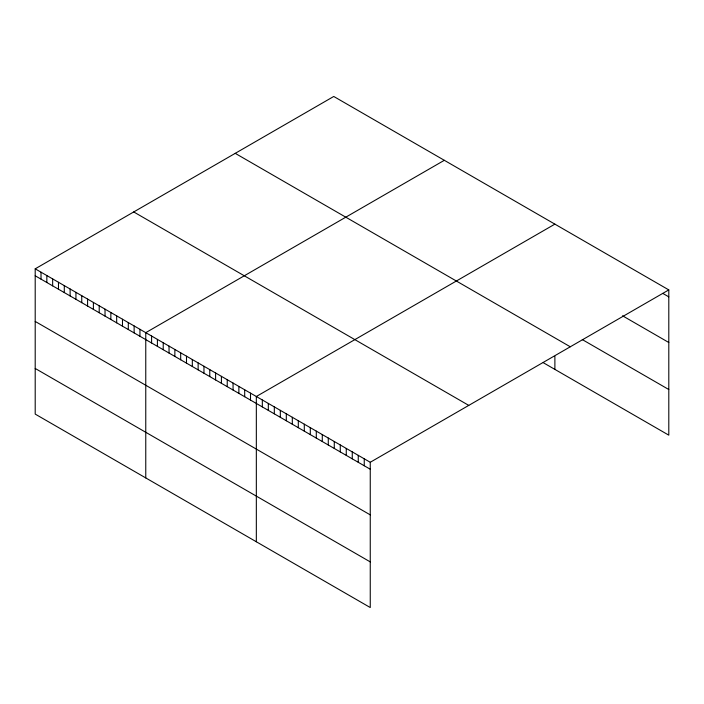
<?xml version="1.0" encoding="UTF-8"?>
<svg xmlns="http://www.w3.org/2000/svg" width="704" height="704" viewBox="0 0 704 704"><rect width="100%" height="100%" fill="white"/><g stroke="black" fill="none" stroke-linecap="round" stroke-linejoin="round"><path stroke-width="1.06" d="M35.2 268.831L370.251 462.273L370.251 607.534L35.2 414.093L35.2 268.831L333.749 96.466L668.8 289.907L668.8 435.169L543.242 362.674M444.321 160.301L145.763 332.666L145.763 477.928M554.884 224.136L256.335 396.502L256.335 541.763M370.251 462.273L668.8 289.907M662.807 293.401L668.8 296.859M622.547 315.797L668.8 342.505M582.296 339.583L668.8 389.523M235.233 153.349L570.275 346.782M133.725 211.948L468.767 405.39M35.2 275.783L370.251 469.225M35.2 321.429L370.251 514.87M35.2 368.456L370.251 561.889M554.884 356.356L554.884 369.398M364.25 458.814L364.25 465.766M358.257 455.347L358.257 462.299M352.264 451.889L352.264 458.841M346.262 448.422L346.262 455.382M340.27 444.963L340.27 451.915M334.277 441.505L334.277 448.457M328.284 438.038L328.284 444.998M322.282 434.579L322.282 441.531M316.29 431.121L316.29 438.073M310.297 427.654L310.297 434.614M304.295 424.195L304.295 431.147M298.302 420.737L298.302 427.689M292.31 417.27L292.31 424.23M286.308 413.811L286.308 420.763M280.315 410.353L280.315 417.305M274.322 406.886L274.322 413.838M268.321 403.427L268.321 410.379M262.328 399.96L262.328 406.921M250.51 393.14L250.51 400.101M244.693 389.787L244.693 396.739M238.876 386.426L238.876 393.378M233.059 383.064L233.059 390.016M227.234 379.702L227.234 386.654M221.417 376.341L221.417 383.302M215.6 372.988L215.6 379.94M209.774 369.626L209.774 376.578M203.958 366.265L203.958 373.217M198.141 362.903L198.141 369.864M192.324 359.542L192.324 366.502M186.498 356.189L186.498 363.141M180.682 352.827L180.682 359.779M174.865 349.466L174.865 356.418M169.039 346.104L169.039 353.065M163.222 342.742L163.222 349.703M157.406 339.39L157.406 346.342M151.589 336.028L151.589 342.98M139.946 329.305L139.946 336.266M134.13 325.952L134.13 332.904M128.304 322.59L128.304 329.542M122.487 319.229L122.487 326.181M116.67 315.867L116.67 322.828M110.854 312.506L110.854 319.466M105.028 309.153L105.028 316.105M99.211 305.791L99.211 312.743M93.394 302.43L93.394 309.382M87.578 299.068L87.578 306.029M81.752 295.706L81.752 302.667M75.935 292.354L75.935 299.306M70.118 288.992L70.118 295.944M64.293 285.63L64.293 292.582M58.476 282.269L58.476 289.23M52.659 278.916L52.659 285.868M46.842 275.554L46.842 282.506M41.017 272.193L41.017 279.145"/></g></svg>
